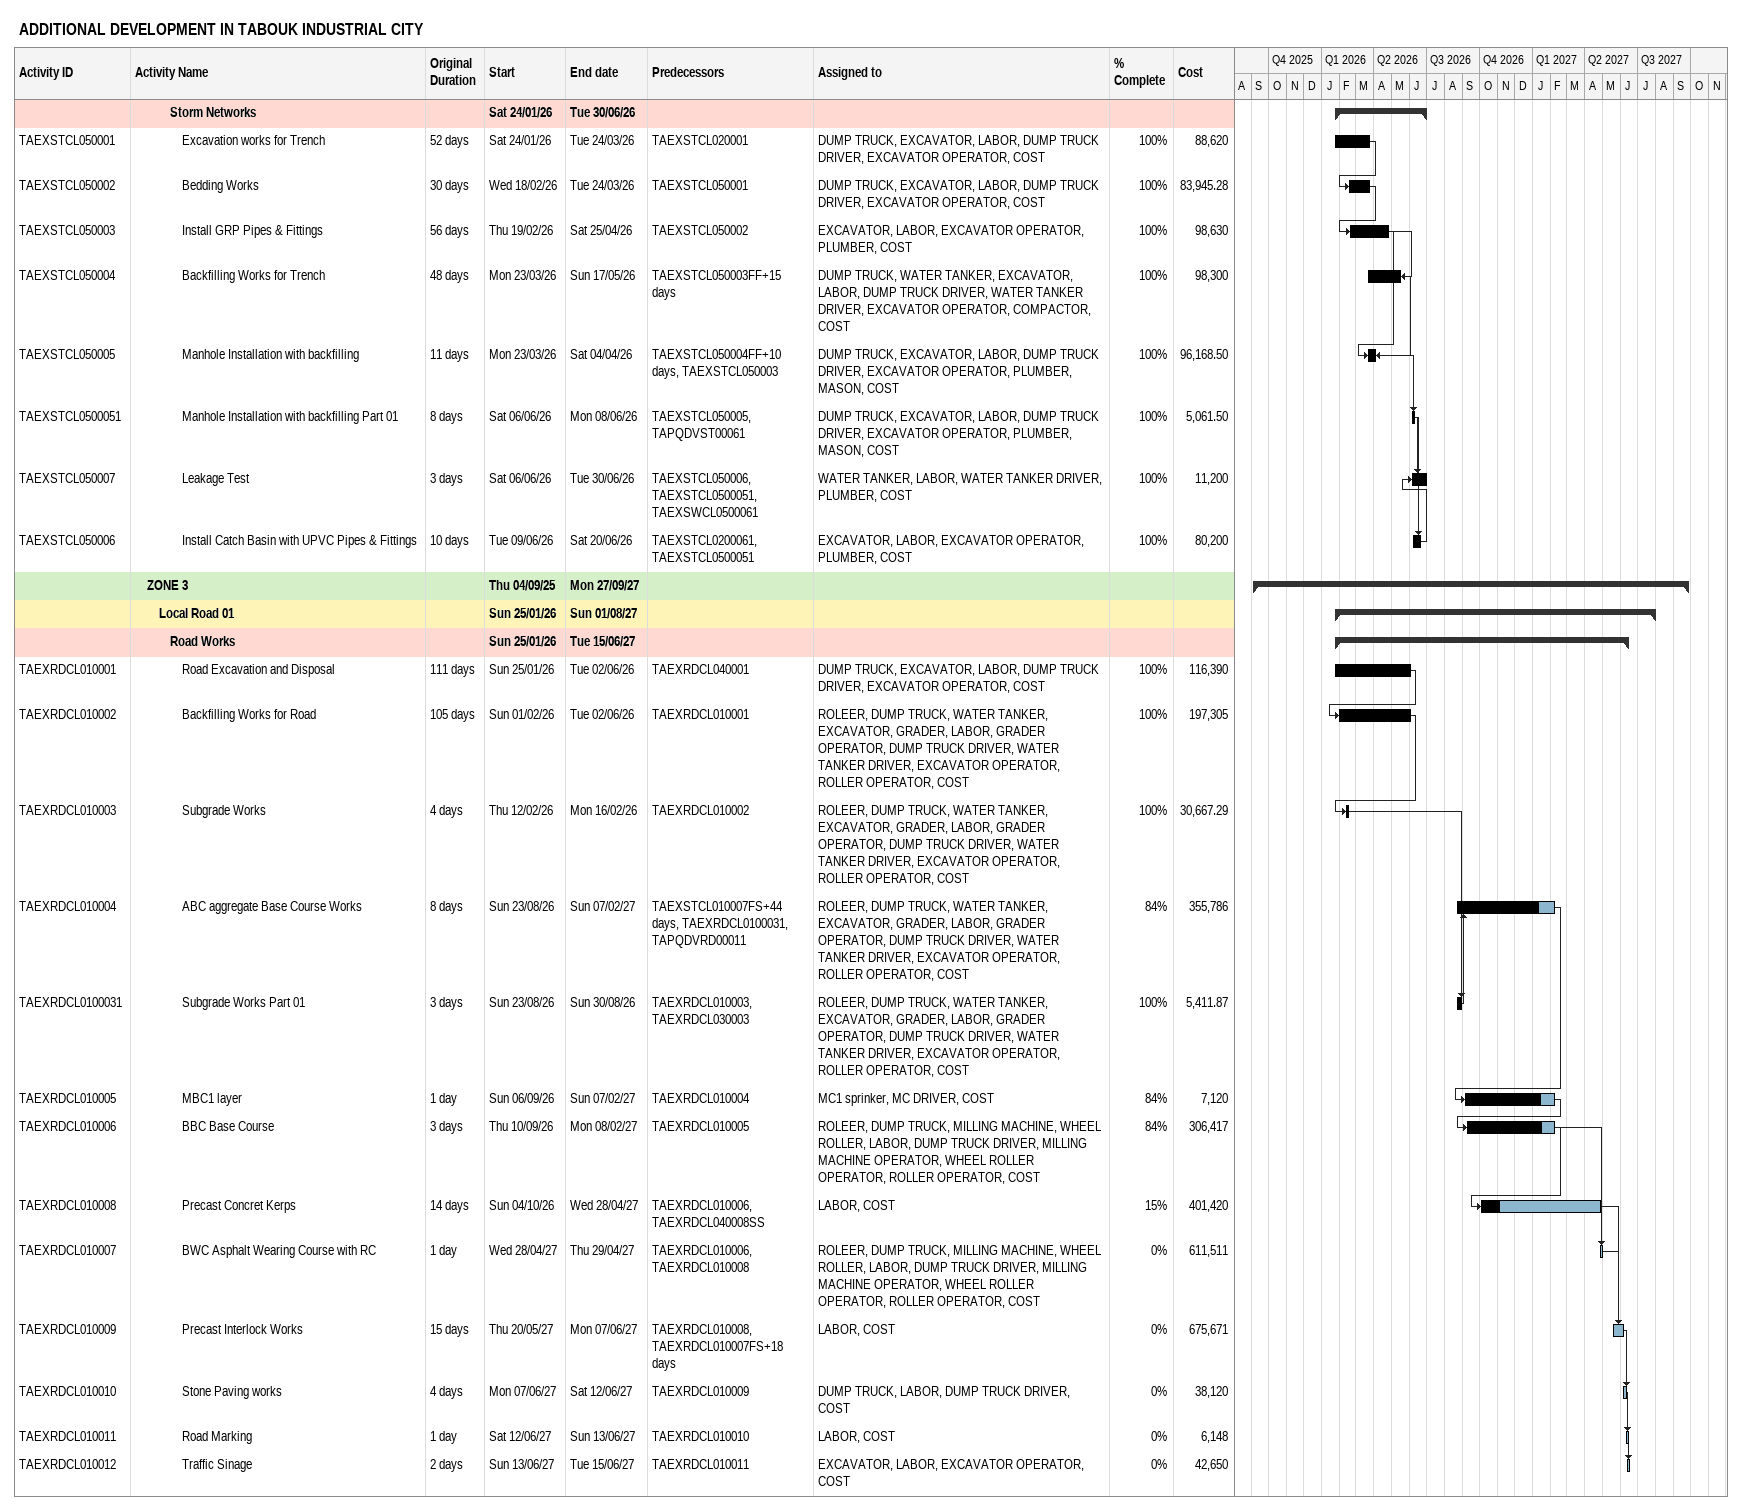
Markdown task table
ADDITIONAL DEVELOPMENT IN TABOUK INDUSTRIAL CITY

| ID | Level | Task | Original duration | Start | Finish | Predecessors | Resources | % complete | Cost |
|---|---|---|---|---|---|---|---|---|---|
|  | 4 | **Storm Networks** |  | 2026-01-24 | 2026-06-30 |  |  |  |  |
| TAEXSTCL050001 | 5 | Excavation works for Trench | 52d | 2026-01-24 | 2026-03-24 | TAEXSTCL020001 | DUMP TRUCK, EXCAVATOR, LABOR, DUMP TRUCK DRIVER, EXCAVATOR OPERATOR, COST | 100 | 88620 |
| TAEXSTCL050002 | 5 | Bedding Works | 30d | 2026-02-18 | 2026-03-24 | TAEXSTCL050001 | DUMP TRUCK, EXCAVATOR, LABOR, DUMP TRUCK DRIVER, EXCAVATOR OPERATOR, COST | 100 | 83945.28 |
| TAEXSTCL050003 | 5 | Install GRP Pipes & Fittings | 56d | 2026-02-19 | 2026-04-25 | TAEXSTCL050002 | EXCAVATOR, LABOR, EXCAVATOR OPERATOR, PLUMBER, COST | 100 | 98630 |
| TAEXSTCL050004 | 5 | Backfilling Works for Trench | 48d | 2026-03-23 | 2026-05-17 | TAEXSTCL050003FF+15d | DUMP TRUCK, WATER TANKER, EXCAVATOR, LABOR, DUMP TRUCK DRIVER, WATER TANKER DRIVER, EXCAVATOR OPERATOR, COMPACTOR, COST | 100 | 98300 |
| TAEXSTCL050005 | 5 | Manhole Installation with backfilling | 11d | 2026-03-23 | 2026-04-04 | TAEXSTCL050004FF+10d, TAEXSTCL050003 | DUMP TRUCK, EXCAVATOR, LABOR, DUMP TRUCK DRIVER, EXCAVATOR OPERATOR, PLUMBER, MASON, COST | 100 | 96168.50 |
| TAEXSTCL0500051 | 5 | Manhole Installation with backfilling Part 01 | 8d | 2026-06-06 | 2026-06-08 | TAEXSTCL050005, TAPQDVST00061 | DUMP TRUCK, EXCAVATOR, LABOR, DUMP TRUCK DRIVER, EXCAVATOR OPERATOR, PLUMBER, MASON, COST | 100 | 5061.50 |
| TAEXSTCL050007 | 5 | Leakage Test | 3d | 2026-06-06 | 2026-06-30 | TAEXSTCL050006, TAEXSTCL0500051, TAEXSWCL0500061 | WATER TANKER, LABOR, WATER TANKER DRIVER, PLUMBER, COST | 100 | 11200 |
| TAEXSTCL050006 | 5 | Install Catch Basin with UPVC Pipes & Fittings | 10d | 2026-06-09 | 2026-06-20 | TAEXSTCL0200061, TAEXSTCL0500051 | EXCAVATOR, LABOR, EXCAVATOR OPERATOR, PLUMBER, COST | 100 | 80200 |
|  | 2 | **ZONE 3** |  | 2025-09-04 | 2027-09-27 |  |  |  |  |
|  | 3 | **Local Road 01** |  | 2026-01-25 | 2027-08-01 |  |  |  |  |
|  | 4 | **Road Works** |  | 2026-01-25 | 2027-06-15 |  |  |  |  |
| TAEXRDCL010001 | 5 | Road Excavation and Disposal | 111d | 2026-01-25 | 2026-06-02 | TAEXRDCL040001 | DUMP TRUCK, EXCAVATOR, LABOR, DUMP TRUCK DRIVER, EXCAVATOR OPERATOR, COST | 100 | 116390 |
| TAEXRDCL010002 | 5 | Backfilling Works for Road | 105d | 2026-02-01 | 2026-06-02 | TAEXRDCL010001 | ROLEER, DUMP TRUCK, WATER TANKER, EXCAVATOR, GRADER, LABOR, GRADER OPERATOR, DUMP TRUCK DRIVER, WATER TANKER DRIVER, EXCAVATOR OPERATOR, ROLLER OPERATOR, COST | 100 | 197305 |
| TAEXRDCL010003 | 5 | Subgrade Works | 4d | 2026-02-12 | 2026-02-16 | TAEXRDCL010002 | ROLEER, DUMP TRUCK, WATER TANKER, EXCAVATOR, GRADER, LABOR, GRADER OPERATOR, DUMP TRUCK DRIVER, WATER TANKER DRIVER, EXCAVATOR OPERATOR, ROLLER OPERATOR, COST | 100 | 30667.29 |
| TAEXRDCL010004 | 5 | ABC aggregate Base Course Works | 8d | 2026-08-23 | 2027-02-07 | TAEXSTCL010007FS+44d, TAEXRDCL0100031, TAPQDVRD00011 | ROLEER, DUMP TRUCK, WATER TANKER, EXCAVATOR, GRADER, LABOR, GRADER OPERATOR, DUMP TRUCK DRIVER, WATER TANKER DRIVER, EXCAVATOR OPERATOR, ROLLER OPERATOR, COST | 84 | 355786 |
| TAEXRDCL0100031 | 5 | Subgrade Works Part 01 | 3d | 2026-08-23 | 2026-08-30 | TAEXRDCL010003, TAEXRDCL030003 | ROLEER, DUMP TRUCK, WATER TANKER, EXCAVATOR, GRADER, LABOR, GRADER OPERATOR, DUMP TRUCK DRIVER, WATER TANKER DRIVER, EXCAVATOR OPERATOR, ROLLER OPERATOR, COST | 100 | 5411.87 |
| TAEXRDCL010005 | 5 | MBC1 layer | 1d | 2026-09-06 | 2027-02-07 | TAEXRDCL010004 | MC1 sprinker, MC DRIVER, COST | 84 | 7120 |
| TAEXRDCL010006 | 5 | BBC Base Course | 3d | 2026-09-10 | 2027-02-08 | TAEXRDCL010005 | ROLEER, DUMP TRUCK, MILLING MACHINE, WHEEL ROLLER, LABOR, DUMP TRUCK DRIVER, MILLING MACHINE OPERATOR, WHEEL ROLLER OPERATOR, ROLLER OPERATOR, COST | 84 | 306417 |
| TAEXRDCL010008 | 5 | Precast Concret Kerps | 14d | 2026-10-04 | 2027-04-28 | TAEXRDCL010006, TAEXRDCL040008SS | LABOR, COST | 15 | 401420 |
| TAEXRDCL010007 | 5 | BWC Asphalt Wearing Course with RC | 1d | 2027-04-28 | 2027-04-29 | TAEXRDCL010006, TAEXRDCL010008 | ROLEER, DUMP TRUCK, MILLING MACHINE, WHEEL ROLLER, LABOR, DUMP TRUCK DRIVER, MILLING MACHINE OPERATOR, WHEEL ROLLER OPERATOR, ROLLER OPERATOR, COST | 0 | 611511 |
| TAEXRDCL010009 | 5 | Precast Interlock Works | 15d | 2027-05-20 | 2027-06-07 | TAEXRDCL010008, TAEXRDCL010007FS+18d | LABOR, COST | 0 | 675671 |
| TAEXRDCL010010 | 5 | Stone Paving works | 4d | 2027-06-07 | 2027-06-12 | TAEXRDCL010009 | DUMP TRUCK, LABOR, DUMP TRUCK DRIVER, COST | 0 | 38120 |
| TAEXRDCL010011 | 5 | Road Marking | 1d | 2027-06-12 | 2027-06-13 | TAEXRDCL010010 | LABOR, COST | 0 | 6148 |
| TAEXRDCL010012 | 5 | Traffic Sinage | 2d | 2027-06-13 | 2027-06-15 | TAEXRDCL010011 | EXCAVATOR, LABOR, EXCAVATOR OPERATOR, COST | 0 | 42650 |
